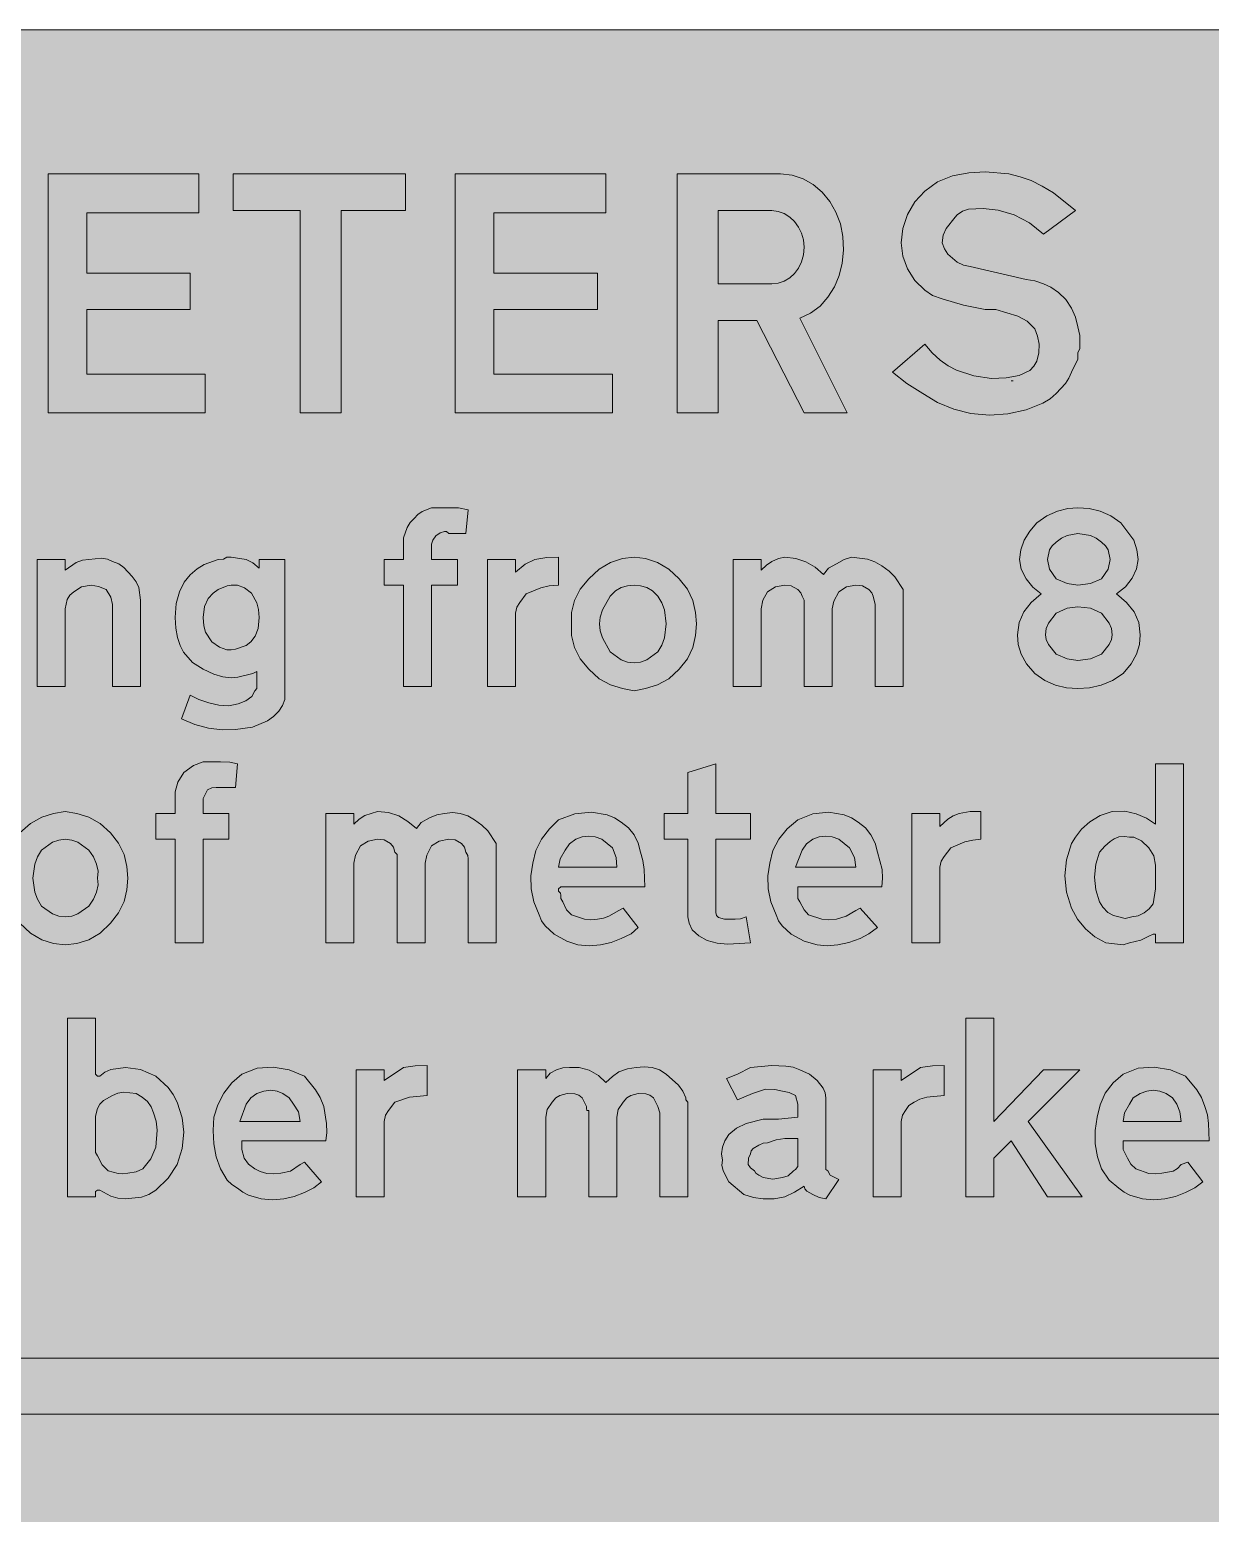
# Model space of a CAD drawing. Header units: metres. Extents: x 10 to 560, y 12 to 260.
# Drawn here: x 170.2 to 268.8, y 135.9 to 259.9 of the extents above; entities that cross this region are included whole.
import ezdxf

# ---------------------------------------------------------------- set-up
doc = ezdxf.new("R2010")
doc.units = ezdxf.units.M
for name, color, linetype, true_color in [('FILL_FIREBRICK_C36B00', 7, 'Continuous', 0xc36b00), ('FILL_WHITE_FFFFFF', 7, 'Continuous', 0xffffff), ('STROKE_WHITE_FFFFFF', 7, 'Continuous', 0xffffff)]:
    doc.layers.add(name, color=color, linetype=linetype, true_color=true_color)

msp = doc.modelspace()

# ---------------------------------------------------------------- hatches: boundary and pattern name
at = {"layer": 'FILL_FIREBRICK_C36B00', "true_color": 0xc36b00}
h = msp.add_hatch(color=7, dxfattribs=at)
h.dxf.hatch_style = 1
h.paths.add_polyline_path([(553.87, 259.79), (555.21, 259.38), (556.42, 258.71), (557.46, 257.76), (558.33, 256.72), (559.01, 255.51), (559.46, 254.17), (559.62, 252.72), (559.62, 18.9), (559.49, 17.64), (559.08, 16.38), (558.41, 15.05), (557.46, 13.86), (556.32, 12.94), (555.08, 12.33), (553.76, 11.99), (552.42, 11.88), (17.46, 11.88), (16.12, 11.99), (14.81, 12.33), (13.56, 12.94), (12.42, 13.86), (11.5, 15.03), (10.89, 16.31), (10.55, 17.63), (10.44, 18.9), (10.44, 252.72), (10.49, 254.07), (10.8, 255.42), (11.48, 256.66), (12.42, 257.76), (13.52, 258.71), (14.76, 259.38), (16.11, 259.79), (17.46, 259.92), (552.42, 259.92), (553.87, 259.79)])
at = {"layer": 'FILL_WHITE_FFFFFF', "true_color": 0xffffff}
h = msp.add_hatch(color=7, dxfattribs=at)
h.dxf.hatch_style = 1
h.paths.add_polyline_path([(171.72, 247.86), (184.32, 247.86), (184.32, 244.62), (174.96, 244.62), (174.96, 239.58), (183.6, 239.58), (183.6, 236.52), (174.96, 236.52), (174.96, 231.12), (184.86, 231.12), (184.86, 227.88), (171.72, 227.88), (171.72, 247.86)])
h = msp.add_hatch(color=7, dxfattribs=at)
h.dxf.hatch_style = 1
h.paths.add_polyline_path([(201.6, 244.8), (196.2, 244.8), (196.2, 227.88), (192.78, 227.88), (192.78, 244.8), (187.2, 244.8), (187.2, 247.86), (201.6, 247.86), (201.6, 244.8)])
h = msp.add_hatch(color=7, dxfattribs=at)
h.dxf.hatch_style = 1
h.paths.add_polyline_path([(205.74, 247.86), (218.34, 247.86), (218.34, 244.62), (208.98, 244.62), (208.98, 239.58), (217.62, 239.58), (217.62, 236.52), (208.98, 236.52), (208.98, 231.12), (218.88, 231.12), (218.88, 227.88), (205.74, 227.88), (205.74, 247.86)])
h = msp.add_hatch(color=7, dxfattribs=at)
h.dxf.hatch_style = 1
h.paths.add_polyline_path([(232.92, 247.86), (233.9, 247.75), (234.82, 247.45), (235.66, 246.97), (236.41, 246.33), (237.04, 245.56), (237.55, 244.67), (237.92, 243.69), (238.14, 242.64), (238.19, 241.5), (238.08, 240.41), (237.82, 239.37), (237.42, 238.41), (236.88, 237.55), (236.22, 236.82), (235.43, 236.23), (234.54, 235.8), (238.5, 227.88), (234.9, 227.88), (230.94, 235.62), (227.7, 235.62), (227.7, 227.88), (224.28, 227.88), (224.28, 247.86), (232.92, 247.86)])
h.paths.add_polyline_path([(232.73, 238.74), (233.23, 238.91), (233.69, 239.17), (234.09, 239.54), (234.43, 239.98), (234.68, 240.5), (234.84, 241.09), (234.9, 241.74), (234.84, 242.34), (234.68, 242.9), (234.43, 243.42), (234.09, 243.88), (233.69, 244.26), (233.23, 244.55), (232.73, 244.73), (232.2, 244.8), (227.7, 244.8), (227.7, 238.68), (232.2, 238.68), (232.73, 238.74)], flags=16)
h = msp.add_hatch(color=7, dxfattribs=at)
h.dxf.hatch_style = 1
h.paths.add_polyline_path([(257.94, 233.28), (257.76, 232.92), (257.76, 232.38), (257.22, 231.3), (257.02, 230.79), (256.72, 230.33), (255.96, 229.5), (255.44, 229.06), (254.83, 228.69), (253.44, 228.13), (251.91, 227.8), (250.38, 227.7), (248.82, 227.83), (247.39, 228.19), (246.05, 228.76), (244.8, 229.5), (243.47, 230.33), (242.28, 231.3), (244.98, 233.64), (245.6, 232.9), (246.26, 232.3), (246.94, 231.83), (247.63, 231.46), (249.08, 230.98), (250.56, 230.76), (251.76, 230.81), (252.85, 231.01), (253.75, 231.44), (254.09, 231.78), (254.34, 232.2), (254.51, 232.9), (254.52, 233.62), (254.39, 234.3), (254.16, 234.9), (253.53, 235.56), (252.74, 235.98), (250.92, 236.52), (250.02, 236.52), (248.22, 236.9), (246.42, 237.42), (245.63, 237.71), (244.98, 238.14), (244.14, 238.94), (243.52, 239.92), (243.13, 241), (243, 242.1), (243.13, 243.31), (243.52, 244.46), (244.14, 245.52), (244.98, 246.42), (246.05, 247.2), (247.3, 247.7), (248.65, 247.96), (250.02, 248.04), (251.99, 247.86), (252.93, 247.63), (253.87, 247.3), (254.79, 246.85), (255.72, 246.29), (257.58, 244.8), (254.88, 242.82), (253.71, 243.76), (252.43, 244.44), (251.11, 244.84), (249.84, 244.98), (248.62, 244.91), (248.12, 244.75), (247.68, 244.44), (247.5, 244.26), (246.76, 243.31), (246.51, 242.74), (246.42, 242.1), (246.62, 241.59), (246.91, 241.15), (247.68, 240.48), (248.22, 240.23), (248.76, 240.12), (253.44, 239.04), (254.16, 238.93), (254.88, 238.68), (255.51, 238.39), (256.14, 237.96), (256.75, 237.36), (257.22, 236.65), (257.56, 235.88), (257.76, 235.08), (257.92, 234.36), (257.94, 233.64), (257.94, 233.57), (257.94, 233.46), (257.94, 233.28)])
h = msp.add_hatch(color=7, dxfattribs=at)
h.dxf.hatch_style = 1
h.paths.add_polyline_path([(203.76, 205.02), (201.42, 205.02), (201.42, 213.48), (199.8, 213.48), (199.8, 215.64), (201.42, 215.64), (201.42, 217.44), (201.74, 218.32), (201.98, 218.73), (202.32, 219.06), (202.62, 219.4), (202.97, 219.65), (203.76, 219.96), (205.38, 219.96), (206.03, 219.94), (206.82, 219.78), (206.64, 217.8), (205.2, 217.8), (205.02, 217.98), (204.84, 217.98), (204.48, 217.87), (204.12, 217.62), (203.87, 217.26), (203.76, 216.9), (203.76, 215.64), (205.92, 215.64), (205.92, 213.48), (203.76, 213.48), (203.76, 205.02)])
h = msp.add_hatch(color=7, dxfattribs=at)
h.dxf.hatch_style = 1
h.paths.add_polyline_path([(262.85, 210.36), (262.98, 209.34), (262.91, 208.53), (262.66, 207.72), (262.22, 206.91), (261.54, 206.1), (260.67, 205.52), (259.72, 205.13), (258.73, 204.91), (257.76, 204.84), (256.82, 204.91), (255.89, 205.13), (255, 205.52), (254.16, 206.1), (253.48, 206.91), (253.03, 207.72), (252.79, 208.53), (252.72, 209.34), (252.85, 210.36), (253.24, 211.25), (253.86, 212.05), (254.7, 212.76), (254, 213.32), (253.44, 214.02), (253.03, 214.83), (252.9, 215.64), (253, 216.45), (253.28, 217.24), (253.74, 217.99), (254.34, 218.7), (255.18, 219.28), (256.05, 219.67), (256.92, 219.89), (257.76, 219.96), (258.7, 219.89), (259.63, 219.67), (260.52, 219.28), (261.36, 218.7), (262.44, 217.26), (262.69, 216.45), (262.8, 215.64), (262.67, 214.84), (262.3, 214.07), (261.74, 213.36), (261, 212.76), (261.84, 212.05), (262.46, 211.25), (262.85, 210.36)])
h.paths.add_polyline_path([(255.31, 210.31), (255.12, 209.85), (255.06, 209.34), (255.12, 208.94), (255.31, 208.53), (255.96, 207.72), (256.86, 207.32), (257.76, 207.18), (258.82, 207.32), (259.74, 207.72), (260.39, 208.53), (260.58, 208.94), (260.64, 209.34), (260.58, 209.85), (260.39, 210.31), (259.74, 211.14), (258.82, 211.55), (257.76, 211.68), (256.86, 211.55), (255.96, 211.14), (255.31, 210.31)], flags=16)
h.paths.add_polyline_path([(259.74, 214.02), (260.3, 214.83), (260.46, 215.64), (260.3, 216.43), (260.08, 216.78), (259.74, 217.08), (259.3, 217.42), (258.82, 217.64), (257.76, 217.8), (256.86, 217.64), (256.39, 217.42), (255.96, 217.08), (255.62, 216.78), (255.4, 216.43), (255.24, 215.64), (255.4, 214.83), (255.96, 214.02), (256.86, 213.62), (257.76, 213.48), (258.82, 213.62), (259.74, 214.02)], flags=16)
h = msp.add_hatch(color=7, dxfattribs=at)
h.dxf.hatch_style = 1
h.paths.add_polyline_path([(191.52, 203.94), (191.32, 203.42), (191, 202.94), (190.57, 202.51), (190.06, 202.14), (188.81, 201.61), (187.38, 201.42), (186.27, 201.38), (185.13, 201.53), (183.99, 201.85), (182.88, 202.32), (183.6, 204.3), (184.33, 203.93), (185.15, 203.65), (186, 203.46), (186.84, 203.4), (187.61, 203.57), (188.26, 203.83), (188.74, 204.18), (189, 204.66), (189.18, 204.84), (189.18, 205.2), (189.18, 206.28), (188.82, 206.1), (187.58, 205.79), (187.02, 205.74), (186.32, 205.83), (185.58, 206.04), (184.68, 206.46), (183.78, 207.01), (183.04, 207.88), (182.75, 208.45), (182.53, 209.12), (182.39, 209.89), (182.34, 210.78), (182.44, 211.96), (182.7, 212.93), (183.1, 213.73), (183.6, 214.36), (184.17, 214.85), (184.77, 215.21), (185.94, 215.64), (186.37, 215.66), (186.66, 215.82), (187.02, 215.82), (188.28, 215.64), (188.82, 215.35), (189.36, 214.92), (189.36, 215.64), (191.52, 215.64), (191.52, 203.94)])
h.paths.add_polyline_path([(185.94, 213.12), (185.52, 212.81), (185.11, 212.36), (184.8, 211.7), (184.68, 210.78), (184.74, 210.1), (184.89, 209.55), (185.4, 208.76), (186.05, 208.3), (186.66, 208.08), (187.02, 208.08), (187.38, 208.13), (188.28, 208.44), (188.68, 208.76), (189.02, 209.21), (189.27, 209.86), (189.36, 210.78), (189.31, 211.46), (189.18, 212.01), (188.73, 212.81), (188.14, 213.26), (187.56, 213.48), (187.2, 213.48), (187.02, 213.48), (186.68, 213.44), (185.94, 213.12)], flags=16)
h = msp.add_hatch(color=7, dxfattribs=at)
h.dxf.hatch_style = 1
h.paths.add_polyline_path([(211.59, 215.23), (212.4, 215.64), (213.39, 215.8), (214.38, 215.82), (214.38, 213.48), (213.6, 213.42), (212.9, 213.25), (211.68, 212.76), (211.14, 212.04), (210.89, 211.66), (210.78, 211.14), (210.78, 205.02), (208.44, 205.02), (208.44, 215.64), (210.78, 215.64), (210.78, 214.56), (211.59, 215.23)])
h = msp.add_hatch(color=7, dxfattribs=at)
h.dxf.hatch_style = 1
h.paths.add_polyline_path([(215.71, 212.2), (216.19, 213.15), (216.9, 214.02), (217.77, 214.83), (218.72, 215.39), (219.71, 215.72), (220.68, 215.82), (221.65, 215.72), (222.64, 215.39), (223.59, 214.83), (224.46, 214.02), (225.14, 213.15), (225.59, 212.2), (225.83, 211.21), (225.9, 210.24), (225.83, 209.27), (225.59, 208.28), (225.14, 207.33), (224.46, 206.46), (223.59, 205.67), (222.64, 205.16), (221.65, 204.84), (220.68, 204.66), (219.71, 204.84), (218.72, 205.16), (217.77, 205.67), (216.9, 206.46), (216.19, 207.33), (215.71, 208.28), (215.46, 209.27), (215.46, 210.24), (215.46, 211.21), (215.71, 212.2)])
h.paths.add_polyline_path([(219.62, 213.3), (219.14, 213.02), (218.7, 212.58), (218.05, 211.41), (217.86, 210.81), (217.8, 210.24), (217.86, 209.67), (218.05, 209.07), (218.7, 207.9), (219.62, 207.25), (220.14, 207.06), (220.68, 207), (221.22, 207.06), (221.74, 207.25), (222.66, 207.9), (223, 208.47), (223.22, 209.07), (223.38, 210.24), (223.22, 211.41), (223, 212.01), (222.66, 212.58), (222.22, 213.02), (221.74, 213.3), (221.22, 213.44), (220.68, 213.48), (220.14, 213.44), (219.62, 213.3)], flags=16)
h = msp.add_hatch(color=7, dxfattribs=at)
h.dxf.hatch_style = 1
h.paths.add_polyline_path([(234.9, 212.22), (234.72, 212.58), (234.61, 212.85), (234.36, 213.12), (233.82, 213.44), (233.28, 213.48), (232.49, 213.35), (231.84, 212.94), (231.43, 212.22), (231.3, 211.5), (231.3, 205.02), (228.96, 205.02), (228.96, 215.64), (231.3, 215.64), (231.3, 214.74), (231.75, 215.17), (232.2, 215.46), (232.74, 215.71), (233.28, 215.82), (234.19, 215.72), (235.03, 215.44), (235.81, 214.98), (236.52, 214.38), (236.92, 214.9), (237.6, 215.28), (238.23, 215.62), (238.86, 215.82), (240.19, 215.66), (240.81, 215.44), (241.38, 215.1), (241.99, 214.66), (242.48, 214.18), (243.18, 213.12), (243.18, 212.76), (243.18, 205.02), (240.84, 205.02), (240.84, 211.86), (240.66, 212.58), (240.55, 212.85), (240.3, 213.12), (239.76, 213.44), (239.22, 213.48), (238.43, 213.35), (237.78, 212.94), (237.37, 212.15), (237.24, 211.5), (237.24, 205.02), (234.9, 205.02), (234.9, 211.86), (234.9, 212.04), (234.9, 212.22)])
h = msp.add_hatch(color=7, dxfattribs=at)
h.dxf.hatch_style = 1
h.paths.add_polyline_path([(174.53, 213.35), (173.88, 212.94), (173.54, 212.64), (173.32, 212.29), (173.16, 211.5), (173.16, 205.02), (170.82, 205.02), (170.82, 215.64), (173.16, 215.64), (173.16, 214.74), (174.08, 215.39), (174.6, 215.58), (175.14, 215.64), (176.2, 215.75), (176.68, 215.67), (177.12, 215.46), (177.63, 215.26), (178.06, 214.97), (178.74, 214.2), (179.08, 213.76), (179.3, 213.28), (179.46, 212.22), (179.46, 205.02), (177.12, 205.02), (177.12, 211.86), (176.98, 212.49), (176.58, 213.12), (175.95, 213.37), (175.32, 213.48), (174.53, 213.35)])
h = msp.add_hatch(color=7, dxfattribs=at)
h.dxf.hatch_style = 1
h.paths.add_polyline_path([(184.68, 183.6), (182.34, 183.6), (182.34, 192.24), (180.72, 192.24), (180.72, 194.4), (182.34, 194.4), (182.34, 196.2), (182.57, 197.01), (183.06, 197.82), (183.87, 198.4), (184.68, 198.72), (186.12, 198.72), (186.91, 198.7), (187.56, 198.54), (187.38, 196.56), (185.94, 196.56), (185.76, 196.56), (185.4, 196.54), (185.04, 196.38), (184.68, 195.66), (184.68, 194.4), (186.84, 194.4), (186.84, 192.24), (184.68, 192.24), (184.68, 183.6)])
h = msp.add_hatch(color=7, dxfattribs=at)
h.dxf.hatch_style = 1
h.paths.add_polyline_path([(227.58, 185.88), (227.74, 185.71), (228.24, 185.58), (229.14, 185.58), (229.59, 185.6), (230.04, 185.76), (230.4, 183.6), (228.53, 183.49), (227.64, 183.57), (226.8, 183.78), (226.1, 184.16), (225.54, 184.68), (225.29, 185.22), (225.18, 185.76), (225.18, 192.24), (223.2, 192.24), (223.2, 194.4), (225.18, 194.4), (225.18, 197.82), (227.52, 198.54), (227.52, 194.4), (230.4, 194.4), (230.4, 192.24), (227.52, 192.24), (227.52, 186.12), (227.58, 185.88)])
h = msp.add_hatch(color=7, dxfattribs=at)
h.dxf.hatch_style = 1
h.paths.add_polyline_path([(261.54, 183.42), (260.1, 183.6), (259.19, 184.1), (258.39, 184.77), (257.72, 185.57), (257.22, 186.48), (256.81, 187.83), (256.68, 189.18), (256.81, 190.53), (257.22, 191.88), (257.58, 192.42), (258.08, 193.09), (258.77, 193.7), (259.63, 194.22), (260.64, 194.58), (261.68, 194.59), (262.64, 194.38), (263.5, 194), (264.24, 193.5), (264.24, 193.61), (264.24, 193.68), (264.24, 198.54), (266.58, 198.54), (266.58, 183.6), (264.24, 183.6), (264.24, 184.32), (264.06, 184.32), (263.7, 184.14), (263.02, 183.8), (262.08, 183.6), (261.54, 183.42)])
h.paths.add_polyline_path([(263.29, 186.1), (263.73, 186.44), (264.06, 186.84), (264.24, 188.1), (264.24, 190.08), (264.1, 190.87), (263.7, 191.52), (263.07, 192.11), (262.44, 192.42), (262.08, 192.42), (261.65, 192.49), (261.2, 192.44), (260.79, 192.29), (260.46, 192.06), (260.01, 191.68), (259.56, 191.16), (259.26, 190.16), (259.15, 189.09), (259.26, 188.02), (259.56, 187.02), (259.85, 186.57), (260.28, 186.12), (260.73, 185.87), (261.18, 185.76), (261.72, 185.63), (262.26, 185.76), (262.79, 185.85), (263.29, 186.1)], flags=16)
h = msp.add_hatch(color=7, dxfattribs=at)
h.dxf.hatch_style = 1
h.paths.add_polyline_path([(168.26, 190.96), (168.7, 191.91), (169.38, 192.78), (170.25, 193.57), (171.2, 194.08), (172.19, 194.4), (173.16, 194.58), (174.13, 194.4), (175.12, 194.09), (176.07, 193.57), (176.94, 192.78), (177.62, 191.91), (178.07, 190.96), (178.31, 189.97), (178.38, 189), (178.31, 188.03), (178.07, 187.04), (177.62, 186.09), (176.94, 185.22), (176.07, 184.41), (175.12, 183.85), (174.13, 183.52), (173.16, 183.42), (172.19, 183.52), (171.2, 183.85), (170.25, 184.41), (169.38, 185.22), (168.7, 186.09), (168.26, 187.04), (168.01, 188.03), (167.94, 189), (168.01, 189.97), (168.26, 190.96)])
h.paths.add_polyline_path([(172.1, 191.99), (171.18, 191.34), (170.84, 190.77), (170.62, 190.17), (170.46, 189), (170.62, 187.83), (170.84, 187.23), (171.18, 186.66), (172.1, 186.01), (172.62, 185.82), (173.16, 185.76), (173.7, 185.82), (174.22, 186.01), (175.14, 186.66), (175.51, 187.23), (175.77, 187.83), (175.9, 188.43), (175.86, 189), (175.9, 189.57), (175.77, 190.17), (175.51, 190.77), (175.14, 191.34), (174.22, 191.99), (173.7, 192.18), (173.16, 192.24), (172.62, 192.18), (172.1, 191.99)], flags=16)
h = msp.add_hatch(color=7, dxfattribs=at)
h.dxf.hatch_style = 1
h.paths.add_polyline_path([(197.28, 193.5), (197.73, 193.93), (198.18, 194.22), (199.26, 194.58), (200.17, 194.48), (201.02, 194.2), (201.79, 193.74), (202.5, 193.14), (202.9, 193.66), (203.58, 194.04), (204.21, 194.29), (204.84, 194.4), (205.51, 194.47), (206.17, 194.4), (206.79, 194.2), (207.36, 193.86), (207.97, 193.42), (208.46, 192.94), (209.16, 191.88), (209.16, 191.52), (209.16, 183.6), (206.82, 183.6), (206.82, 190.62), (206.8, 190.89), (206.64, 191.16), (206.53, 191.59), (206.28, 191.88), (205.74, 192.19), (205.2, 192.24), (204.41, 192.1), (203.76, 191.7), (203.36, 190.91), (203.22, 190.26), (203.22, 183.6), (200.88, 183.6), (200.88, 190.8), (200.88, 190.98), (200.7, 191.16), (200.59, 191.59), (200.34, 191.88), (199.8, 192.19), (199.26, 192.24), (198.47, 192.1), (197.82, 191.7), (197.41, 190.91), (197.28, 190.26), (197.28, 183.6), (194.94, 183.6), (194.94, 194.4), (197.28, 194.4), (197.28, 193.5)])
h = msp.add_hatch(color=7, dxfattribs=at)
h.dxf.hatch_style = 1
h.paths.add_polyline_path([(214.54, 187.74), (214.56, 187.56), (214.58, 187.29), (214.74, 187.02), (215.03, 186.35), (215.46, 185.94), (216.54, 185.56), (217.08, 185.51), (217.62, 185.58), (218.13, 185.64), (218.59, 185.81), (219.42, 186.3), (219.78, 186.48), (221.04, 184.86), (220.45, 184.34), (219.6, 183.96), (218.76, 183.62), (217.87, 183.42), (216.94, 183.35), (216, 183.42), (215.08, 183.74), (214.02, 184.32), (213.25, 185), (212.96, 185.43), (212.76, 185.94), (212.32, 187.02), (212.08, 188.1), (212.05, 189.18), (212.22, 190.26), (212.48, 191.3), (212.96, 192.26), (213.61, 193.12), (214.38, 193.86), (215.75, 194.36), (217.12, 194.51), (218.43, 194.29), (219.04, 194.03), (219.6, 193.68), (220.21, 193.21), (220.68, 192.62), (221.02, 191.93), (221.22, 191.16), (221.43, 190.46), (221.53, 189.72), (221.58, 188.28), (214.56, 188.28), (214.38, 188.1), (214.38, 187.92), (214.54, 187.74)])
h.paths.add_polyline_path([(219.19, 190.71), (218.88, 191.52), (217.98, 192.24), (217.44, 192.44), (216.9, 192.51), (216.36, 192.44), (215.82, 192.24), (215.3, 191.86), (214.92, 191.34), (214.51, 190.62), (214.38, 189.9), (219.24, 189.9), (219.19, 190.71)], flags=16)
h = msp.add_hatch(color=7, dxfattribs=at)
h.dxf.hatch_style = 1
h.paths.add_polyline_path([(234.36, 187.56), (234.38, 187.29), (234.54, 187.02), (234.9, 186.35), (235.26, 185.94), (236.36, 185.56), (236.96, 185.51), (237.6, 185.58), (238.41, 185.81), (239.22, 186.3), (239.58, 186.48), (241.02, 184.86), (240.3, 184.34), (239.58, 183.96), (238.64, 183.62), (237.71, 183.42), (236.82, 183.35), (235.98, 183.42), (234.9, 183.74), (233.82, 184.32), (233.06, 185), (232.76, 185.43), (232.56, 185.94), (232.12, 187.02), (231.89, 188.1), (231.85, 189.18), (232.02, 190.26), (232.28, 191.3), (232.79, 192.26), (233.49, 193.12), (234.36, 193.86), (235.63, 194.36), (236.95, 194.51), (238.23, 194.29), (238.84, 194.03), (239.4, 193.68), (240.01, 193.21), (240.48, 192.62), (240.82, 191.93), (241.02, 191.16), (241.4, 189.72), (241.45, 188.98), (241.38, 188.28), (234.36, 188.28), (234.36, 188.21), (234.36, 188.1), (234.36, 187.92), (234.36, 187.56)])
h.paths.add_polyline_path([(239.09, 190.71), (238.68, 191.52), (237.78, 192.24), (237.24, 192.44), (236.7, 192.51), (236.16, 192.44), (235.62, 192.24), (235.1, 191.86), (234.72, 191.34), (234.18, 189.9), (239.22, 189.9), (239.09, 190.71)], flags=16)
h = msp.add_hatch(color=7, dxfattribs=at)
h.dxf.hatch_style = 1
h.paths.add_polyline_path([(246.91, 193.93), (247.35, 194.21), (247.86, 194.4), (248.76, 194.56), (249.66, 194.58), (249.66, 192.24), (248.99, 192.18), (248.33, 192.02), (247.14, 191.52), (246.6, 190.8), (246.35, 190.42), (246.24, 189.9), (246.24, 183.6), (243.9, 183.6), (243.9, 194.4), (246.24, 194.4), (246.24, 193.32), (246.91, 193.93)])
h = msp.add_hatch(color=7, dxfattribs=at)
h.dxf.hatch_style = 1
h.paths.add_polyline_path([(178.2, 173.16), (179.46, 173), (180.72, 172.44), (181.75, 171.5), (182.19, 170.92), (182.52, 170.28), (182.92, 168.95), (183.06, 167.76), (182.92, 166.41), (182.52, 165.06), (181.75, 163.91), (180.72, 162.9), (180.15, 162.56), (179.53, 162.34), (178.2, 162.18), (177.56, 162.24), (176.98, 162.41), (176.04, 162.9), (175.86, 162.9), (175.7, 162.81), (175.68, 162.72), (175.68, 162.36), (173.34, 162.36), (173.34, 177.3), (175.68, 177.3), (175.68, 172.62), (175.86, 172.44), (176.04, 172.44), (176.48, 172.78), (176.98, 173), (178.2, 173.16)])
h.paths.add_polyline_path([(179.64, 164.7), (180.31, 165.53), (180.72, 166.5), (180.83, 167.94), (180.75, 168.68), (180.54, 169.38), (180.34, 169.89), (180.02, 170.33), (179.6, 170.7), (179.1, 171), (178.04, 171.11), (177.56, 171.03), (177.12, 170.82), (176.35, 170.42), (176.06, 170.11), (175.86, 169.74), (175.7, 169.11), (175.68, 168.48), (175.68, 166.86), (175.68, 166.32), (175.7, 166.05), (175.86, 165.78), (176.24, 165.02), (176.76, 164.52), (177.57, 164.3), (177.97, 164.27), (178.38, 164.34), (179.08, 164.45), (179.64, 164.7)], flags=16)
h = msp.add_hatch(color=7, dxfattribs=at)
h.dxf.hatch_style = 1
h.paths.add_polyline_path([(254.88, 172.98), (257.94, 172.98), (253.62, 168.66), (258.12, 162.36), (255.24, 162.36), (252.18, 167.04), (250.74, 165.6), (250.74, 162.36), (248.4, 162.36), (248.4, 177.3), (250.74, 177.3), (250.74, 168.66), (254.88, 172.98)])
h = msp.add_hatch(color=7, dxfattribs=at)
h.dxf.hatch_style = 1
h.paths.add_polyline_path([(188.1, 165.6), (188.48, 165.08), (189, 164.7), (189.46, 164.47), (190.01, 164.32), (190.59, 164.27), (191.16, 164.34), (191.97, 164.5), (192.78, 165.06), (193.14, 165.24), (194.58, 163.62), (193.93, 163.1), (193.14, 162.72), (192.3, 162.38), (191.41, 162.18), (190.48, 162.11), (189.54, 162.18), (188.48, 162.49), (188, 162.74), (187.56, 163.08), (187.08, 163.38), (186.7, 163.75), (186.12, 164.7), (185.78, 165.7), (185.58, 166.79), (185.51, 167.91), (185.58, 169.02), (185.92, 170.06), (186.41, 171.02), (187.07, 171.88), (187.92, 172.62), (189.19, 173.1), (190.53, 173.2), (191.87, 172.97), (193.14, 172.44), (194.08, 171.31), (194.46, 170.67), (194.76, 169.92), (194.99, 168.48), (195.01, 167.74), (194.94, 167.04), (187.92, 167.04), (187.92, 166.97), (187.92, 166.86), (187.92, 166.79), (187.92, 166.68), (187.92, 166.32), (188.1, 165.6)])
h.paths.add_polyline_path([(192.65, 169.45), (192.24, 170.1), (191.86, 170.62), (191.34, 171), (190.88, 171.2), (190.33, 171.27), (189.75, 171.2), (189.18, 171), (188.66, 170.62), (188.28, 170.1), (187.74, 168.66), (192.78, 168.66), (192.65, 169.45)], flags=16)
h = msp.add_hatch(color=7, dxfattribs=at)
h.dxf.hatch_style = 1
h.paths.add_polyline_path([(201.42, 173.16), (202.41, 173.32), (203.4, 173.34), (203.4, 170.82), (201.92, 170.68), (200.7, 170.28), (200.16, 169.56), (199.91, 169.18), (199.8, 168.66), (199.8, 162.36), (197.46, 162.36), (197.46, 172.98), (199.8, 172.98), (199.8, 172.08), (201.42, 173.16)])
h = msp.add_hatch(color=7, dxfattribs=at)
h.dxf.hatch_style = 1
h.paths.add_polyline_path([(213.3, 172.26), (213.68, 172.69), (214.2, 172.98), (214.74, 173.14), (215.28, 173.16), (216.11, 173.17), (216.94, 172.94), (217.71, 172.5), (218.34, 171.9), (218.88, 172.42), (219.42, 172.8), (220.14, 173.05), (220.86, 173.16), (221.53, 173.23), (222.19, 173.16), (222.81, 172.96), (223.38, 172.62), (224.39, 171.7), (224.77, 171.18), (225, 170.64), (225.02, 170.46), (225.18, 170.28), (225.18, 169.92), (225.18, 162.36), (222.84, 162.36), (222.84, 169.38), (222.66, 169.92), (222.3, 170.64), (222, 170.85), (221.67, 170.96), (221.04, 171), (220.41, 170.84), (220.08, 170.62), (219.78, 170.28), (219.37, 169.65), (219.24, 169.02), (219.24, 162.36), (216.9, 162.36), (216.9, 169.38), (216.9, 169.56), (216.74, 169.58), (216.72, 169.74), (216.72, 169.92), (216.36, 170.64), (216.06, 170.85), (215.73, 170.96), (215.1, 171), (214.47, 170.84), (214.14, 170.62), (213.84, 170.28), (213.43, 169.65), (213.3, 169.02), (213.3, 162.36), (210.96, 162.36), (210.96, 172.98), (213.3, 172.98), (213.3, 172.26)])
h = msp.add_hatch(color=7, dxfattribs=at)
h.dxf.hatch_style = 1
h.paths.add_polyline_path([(235.62, 162.54), (235.13, 162.83), (234.96, 163.02), (234.9, 163.26), (234.09, 162.74), (233.28, 162.36), (232.38, 162.2), (231.48, 162.18), (230.67, 162.29), (229.86, 162.54), (228.6, 163.62), (228.13, 164.52), (228.02, 164.99), (228.06, 165.42), (227.99, 165.96), (228.06, 166.5), (228.26, 167.04), (228.6, 167.58), (229.25, 168.1), (230.04, 168.48), (231.48, 168.84), (232.74, 168.84), (234.36, 169.02), (234.36, 169.56), (234.36, 170.1), (234.18, 170.82), (233.64, 171.07), (233.1, 171.18), (232.45, 171.34), (231.66, 171.36), (230.58, 171), (229.32, 170.46), (228.42, 172.26), (229.32, 172.62), (230.4, 173.16), (232.2, 173.34), (233.37, 173.29), (233.97, 173.19), (234.54, 172.98), (235.33, 172.6), (235.98, 172.08), (236.48, 171.43), (236.64, 171.04), (236.7, 170.64), (236.7, 169.38), (236.7, 168.3), (236.7, 164.88), (236.72, 164.63), (236.88, 164.52), (237.06, 164.16), (237.78, 163.8), (236.7, 162.18), (236.16, 162.29), (235.62, 162.54)])
h.paths.add_polyline_path([(233.1, 163.98), (233.55, 164.11), (234, 164.52), (234.18, 164.63), (234.36, 164.88), (234.36, 165.42), (234.36, 167.22), (233.28, 167.22), (232.56, 167.11), (231.84, 166.86), (231.48, 166.84), (231.12, 166.68), (230.63, 166.39), (230.46, 166.2), (230.4, 165.96), (230.24, 165.58), (230.22, 165.06), (230.42, 164.79), (230.76, 164.52), (230.87, 164.34), (231.12, 164.16), (231.48, 163.98), (232.29, 163.84), (233.1, 163.98)], flags=16)
h = msp.add_hatch(color=7, dxfattribs=at)
h.dxf.hatch_style = 1
h.paths.add_polyline_path([(244.62, 173.16), (245.61, 173.32), (246.6, 173.34), (246.6, 170.82), (245.14, 170.68), (244.55, 170.52), (244.08, 170.28), (243.65, 169.99), (243.36, 169.56), (243.11, 169.18), (243, 168.66), (243, 162.36), (240.66, 162.36), (240.66, 172.98), (243, 172.98), (243, 172.08), (244.62, 173.16)])
h = msp.add_hatch(color=7, dxfattribs=at)
h.dxf.hatch_style = 1
h.paths.add_polyline_path([(261.9, 165.6), (262.19, 165.08), (262.62, 164.7), (263.7, 164.32), (264.24, 164.27), (264.78, 164.34), (265.72, 164.5), (266.1, 164.72), (266.4, 165.06), (266.94, 165.24), (268.2, 163.62), (267.55, 163.1), (266.76, 162.72), (265.92, 162.38), (265.03, 162.18), (264.1, 162.11), (263.16, 162.18), (262.1, 162.49), (261.62, 162.74), (261.18, 163.08), (260.39, 163.75), (259.74, 164.7), (259.41, 165.7), (259.22, 166.79), (259.21, 167.91), (259.38, 169.02), (259.62, 170.06), (260.05, 171.02), (260.7, 171.88), (261.54, 172.62), (262.81, 173.1), (264.15, 173.2), (265.49, 172.97), (266.76, 172.44), (267.7, 171.31), (268.08, 170.67), (268.38, 169.92), (268.59, 169.22), (268.69, 168.48), (268.74, 167.04), (261.54, 167.04), (261.54, 166.97), (261.54, 166.86), (261.54, 166.79), (261.54, 166.68), (261.54, 166.32), (261.9, 165.6)])
h.paths.add_polyline_path([(266.29, 169.45), (266.04, 170.1), (265.66, 170.62), (265.14, 171), (264.6, 171.2), (264.06, 171.27), (263.52, 171.2), (262.98, 171), (262.39, 170.62), (262.08, 170.1), (261.67, 169.38), (261.54, 168.66), (266.4, 168.66), (266.29, 169.45)], flags=16)
h = msp.add_hatch(color=7, dxfattribs=at)
h.dxf.hatch_style = 1
h.paths.add_polyline_path([(77.58, 139.32), (70.56, 139.32), (63.54, 146.52), (70.56, 153.54), (77.58, 153.54), (72.9, 148.86), (506.34, 148.86), (506.34, 144.18), (72.9, 144.18), (77.58, 139.32)])

# ---------------------------------------------------------------- linework, layer by layer
at = {"layer": 'FILL_FIREBRICK_C36B00', "lineweight": 0, "true_color": 0xc36b00}
msp.add_lwpolyline([(552.42, 11.88), (17.46, 11.88), (16.12, 11.99), (14.81, 12.33), (13.56, 12.94), (12.42, 13.86), (11.5, 15.03), (10.89, 16.31), (10.55, 17.63), (10.44, 18.9), (10.44, 252.72), (10.49, 254.07), (10.8, 255.42), (11.48, 256.66), (12.42, 257.76), (13.52, 258.71), (14.76, 259.38), (16.11, 259.79), (17.46, 259.92), (552.42, 259.92)], dxfattribs=at)
at = {"layer": 'FILL_WHITE_FFFFFF', "lineweight": 0, "true_color": 0xffffff}
for points in [[(171.72, 247.86), (184.32, 247.86), (184.32, 244.62), (174.96, 244.62), (174.96, 239.58), (183.6, 239.58), (183.6, 236.52), (174.96, 236.52), (174.96, 231.12), (184.86, 231.12), (184.86, 227.88), (171.72, 227.88)], [(201.6, 244.8), (196.2, 244.8), (196.2, 227.88), (192.78, 227.88), (192.78, 244.8), (187.2, 244.8), (187.2, 247.86), (201.6, 247.86)], [(205.74, 247.86), (218.34, 247.86), (218.34, 244.62), (208.98, 244.62), (208.98, 239.58), (217.62, 239.58), (217.62, 236.52), (208.98, 236.52), (208.98, 231.12), (218.88, 231.12), (218.88, 227.88), (205.74, 227.88)], [(232.92, 247.86), (233.9, 247.75), (234.82, 247.45), (235.66, 246.97), (236.41, 246.33), (237.04, 245.56), (237.55, 244.67), (237.92, 243.69), (238.14, 242.64), (238.19, 241.5), (238.08, 240.41), (237.82, 239.37), (237.42, 238.41), (236.88, 237.55), (236.22, 236.82), (235.43, 236.23), (234.54, 235.8), (238.5, 227.88), (234.9, 227.88), (230.94, 235.62), (227.7, 235.62), (227.7, 227.88), (224.28, 227.88), (224.28, 247.86)], [(257.94, 233.28), (257.76, 232.92), (257.76, 232.38), (257.22, 231.3), (257.02, 230.79), (256.72, 230.33), (255.96, 229.5), (255.44, 229.06), (254.83, 228.69), (253.44, 228.13), (251.91, 227.8), (250.38, 227.7), (248.82, 227.83), (247.39, 228.19), (246.05, 228.76), (244.8, 229.5), (243.47, 230.33), (242.28, 231.3), (244.98, 233.64), (245.6, 232.9), (246.26, 232.3), (246.94, 231.83), (247.63, 231.46), (249.08, 230.98), (250.56, 230.76), (251.76, 230.81), (252.85, 231.01), (253.75, 231.44), (254.09, 231.78), (254.34, 232.2), (254.51, 232.9), (254.52, 233.62), (254.39, 234.3), (254.16, 234.9), (253.53, 235.56), (252.74, 235.98), (250.92, 236.52), (250.02, 236.52), (248.22, 236.9), (246.42, 237.42), (245.63, 237.71), (244.98, 238.14), (244.14, 238.94), (243.52, 239.92), (243.13, 241), (243, 242.1), (243.13, 243.31), (243.52, 244.46), (244.14, 245.52), (244.98, 246.42), (246.05, 247.2), (247.3, 247.7), (248.65, 247.96), (250.02, 248.04), (251.99, 247.86), (252.93, 247.63), (253.87, 247.3), (254.79, 246.85), (255.72, 246.29), (257.58, 244.8), (254.88, 242.82), (253.71, 243.76), (252.43, 244.44), (251.11, 244.84), (249.84, 244.98), (248.62, 244.91), (248.12, 244.75), (247.68, 244.44), (247.5, 244.26), (246.76, 243.31), (246.51, 242.74), (246.42, 242.1), (246.62, 241.59), (246.91, 241.15), (247.68, 240.48), (248.22, 240.23), (248.76, 240.12), (253.44, 239.04), (254.16, 238.93), (254.88, 238.68), (255.51, 238.39), (256.14, 237.96), (256.75, 237.36), (257.22, 236.65), (257.56, 235.88), (257.76, 235.08), (257.92, 234.36), (257.94, 233.64), (257.94, 233.57), (257.94, 233.46)], [(232.73, 238.74), (233.23, 238.91), (233.69, 239.17), (234.09, 239.54), (234.43, 239.98), (234.68, 240.5), (234.84, 241.09), (234.9, 241.74), (234.84, 242.34), (234.68, 242.9), (234.43, 243.42), (234.09, 243.88), (233.69, 244.26), (233.23, 244.55), (232.73, 244.73), (232.2, 244.8), (227.7, 244.8), (227.7, 238.68), (232.2, 238.68)], [(203.76, 205.02), (201.42, 205.02), (201.42, 213.48), (199.8, 213.48), (199.8, 215.64), (201.42, 215.64), (201.42, 217.44), (201.74, 218.32), (201.98, 218.73), (202.32, 219.06), (202.62, 219.4), (202.97, 219.65), (203.76, 219.96), (205.38, 219.96), (206.03, 219.94), (206.82, 219.78), (206.64, 217.8), (205.2, 217.8), (205.02, 217.98), (204.84, 217.98), (204.48, 217.87), (204.12, 217.62), (203.87, 217.26), (203.76, 216.9), (203.76, 215.64), (205.92, 215.64), (205.92, 213.48), (203.76, 213.48)], [(262.85, 210.36), (262.98, 209.34), (262.91, 208.53), (262.66, 207.72), (262.22, 206.91), (261.54, 206.1), (260.67, 205.52), (259.72, 205.13), (258.73, 204.91), (257.76, 204.84), (256.82, 204.91), (255.89, 205.13), (255, 205.52), (254.16, 206.1), (253.48, 206.91), (253.03, 207.72), (252.79, 208.53), (252.72, 209.34), (252.85, 210.36), (253.24, 211.25), (253.86, 212.05), (254.7, 212.76), (254, 213.32), (253.44, 214.02), (253.03, 214.83), (252.9, 215.64), (253, 216.45), (253.28, 217.24), (253.74, 217.99), (254.34, 218.7), (255.18, 219.28), (256.05, 219.67), (256.92, 219.89), (257.76, 219.96), (258.7, 219.89), (259.63, 219.67), (260.52, 219.28), (261.36, 218.7), (262.44, 217.26), (262.69, 216.45), (262.8, 215.64), (262.67, 214.84), (262.3, 214.07), (261.74, 213.36), (261, 212.76), (261.84, 212.05), (262.46, 211.25)], [(259.74, 214.02), (260.3, 214.83), (260.46, 215.64), (260.3, 216.43), (260.08, 216.78), (259.74, 217.08), (259.3, 217.42), (258.82, 217.64), (257.76, 217.8), (256.86, 217.64), (256.39, 217.42), (255.96, 217.08), (255.62, 216.78), (255.4, 216.43), (255.24, 215.64), (255.4, 214.83), (255.96, 214.02), (256.86, 213.62), (257.76, 213.48), (258.82, 213.62)], [(191.52, 203.94), (191.32, 203.42), (191, 202.94), (190.57, 202.51), (190.06, 202.14), (188.81, 201.61), (187.38, 201.42), (186.27, 201.38), (185.13, 201.53), (183.99, 201.85), (182.88, 202.32), (183.6, 204.3), (184.33, 203.93), (185.15, 203.65), (186, 203.46), (186.84, 203.4), (187.61, 203.57), (188.26, 203.83), (188.74, 204.18), (189, 204.66), (189.18, 204.84), (189.18, 205.2), (189.18, 206.28), (188.82, 206.1), (187.58, 205.79), (187.02, 205.74), (186.32, 205.83), (185.58, 206.04), (184.68, 206.46), (183.78, 207.01), (183.04, 207.88), (182.75, 208.45), (182.53, 209.12), (182.39, 209.89), (182.34, 210.78), (182.44, 211.96), (182.7, 212.93), (183.1, 213.73), (183.6, 214.36), (184.17, 214.85), (184.77, 215.21), (185.94, 215.64), (186.37, 215.66), (186.66, 215.82), (187.02, 215.82), (188.28, 215.64), (188.82, 215.35), (189.36, 214.92), (189.36, 215.64), (191.52, 215.64)], [(211.59, 215.23), (212.4, 215.64), (213.39, 215.8), (214.38, 215.82), (214.38, 213.48), (213.6, 213.42), (212.9, 213.25), (211.68, 212.76), (211.14, 212.04), (210.89, 211.66), (210.78, 211.14), (210.78, 205.02), (208.44, 205.02), (208.44, 215.64), (210.78, 215.64), (210.78, 214.56)], [(215.71, 212.2), (216.19, 213.15), (216.9, 214.02), (217.77, 214.83), (218.72, 215.39), (219.71, 215.72), (220.68, 215.82), (221.65, 215.72), (222.64, 215.39), (223.59, 214.83), (224.46, 214.02), (225.14, 213.15), (225.59, 212.2), (225.83, 211.21), (225.9, 210.24), (225.83, 209.27), (225.59, 208.28), (225.14, 207.33), (224.46, 206.46), (223.59, 205.67), (222.64, 205.16), (221.65, 204.84), (220.68, 204.66), (219.71, 204.84), (218.72, 205.16), (217.77, 205.67), (216.9, 206.46), (216.19, 207.33), (215.71, 208.28), (215.46, 209.27), (215.46, 210.24), (215.46, 211.21)], [(234.9, 212.22), (234.72, 212.58), (234.61, 212.85), (234.36, 213.12), (233.82, 213.44), (233.28, 213.48), (232.49, 213.35), (231.84, 212.94), (231.43, 212.22), (231.3, 211.5), (231.3, 205.02), (228.96, 205.02), (228.96, 215.64), (231.3, 215.64), (231.3, 214.74), (231.75, 215.17), (232.2, 215.46), (232.74, 215.71), (233.28, 215.82), (234.19, 215.72), (235.03, 215.44), (235.81, 214.98), (236.52, 214.38), (236.92, 214.9), (237.6, 215.28), (238.23, 215.62), (238.86, 215.82), (240.19, 215.66), (240.81, 215.44), (241.38, 215.1), (241.99, 214.66), (242.48, 214.18), (243.18, 213.12), (243.18, 212.76), (243.18, 205.02), (240.84, 205.02), (240.84, 211.86), (240.66, 212.58), (240.55, 212.85), (240.3, 213.12), (239.76, 213.44), (239.22, 213.48), (238.43, 213.35), (237.78, 212.94), (237.37, 212.15), (237.24, 211.5), (237.24, 205.02), (234.9, 205.02), (234.9, 211.86), (234.9, 212.04)], [(174.53, 213.35), (173.88, 212.94), (173.54, 212.64), (173.32, 212.29), (173.16, 211.5), (173.16, 205.02), (170.82, 205.02), (170.82, 215.64), (173.16, 215.64), (173.16, 214.74), (174.08, 215.39), (174.6, 215.58), (175.14, 215.64), (176.2, 215.75), (176.68, 215.67), (177.12, 215.46), (177.63, 215.26), (178.06, 214.97), (178.74, 214.2), (179.08, 213.76), (179.3, 213.28), (179.46, 212.22), (179.46, 205.02), (177.12, 205.02), (177.12, 211.86), (176.98, 212.49), (176.58, 213.12), (175.95, 213.37), (175.32, 213.48)], [(185.94, 213.12), (185.52, 212.81), (185.11, 212.36), (184.8, 211.7), (184.68, 210.78), (184.74, 210.1), (184.89, 209.55), (185.4, 208.76), (186.05, 208.3), (186.66, 208.08), (187.02, 208.08), (187.38, 208.13), (188.28, 208.44), (188.68, 208.76), (189.02, 209.21), (189.27, 209.86), (189.36, 210.78), (189.31, 211.46), (189.18, 212.01), (188.73, 212.81), (188.14, 213.26), (187.56, 213.48), (187.2, 213.48), (187.02, 213.48), (186.68, 213.44)], [(219.62, 213.3), (219.14, 213.02), (218.7, 212.58), (218.05, 211.41), (217.86, 210.81), (217.8, 210.24), (217.86, 209.67), (218.05, 209.07), (218.7, 207.9), (219.62, 207.25), (220.14, 207.06), (220.68, 207), (221.22, 207.06), (221.74, 207.25), (222.66, 207.9), (223, 208.47), (223.22, 209.07), (223.38, 210.24), (223.22, 211.41), (223, 212.01), (222.66, 212.58), (222.22, 213.02), (221.74, 213.3), (221.22, 213.44), (220.68, 213.48), (220.14, 213.44)], [(255.31, 210.31), (255.12, 209.85), (255.06, 209.34), (255.12, 208.94), (255.31, 208.53), (255.96, 207.72), (256.86, 207.32), (257.76, 207.18), (258.82, 207.32), (259.74, 207.72), (260.39, 208.53), (260.58, 208.94), (260.64, 209.34), (260.58, 209.85), (260.39, 210.31), (259.74, 211.14), (258.82, 211.55), (257.76, 211.68), (256.86, 211.55), (255.96, 211.14)], [(184.68, 183.6), (182.34, 183.6), (182.34, 192.24), (180.72, 192.24), (180.72, 194.4), (182.34, 194.4), (182.34, 196.2), (182.57, 197.01), (183.06, 197.82), (183.87, 198.4), (184.68, 198.72), (186.12, 198.72), (186.91, 198.7), (187.56, 198.54), (187.38, 196.56), (185.94, 196.56), (185.76, 196.56), (185.4, 196.54), (185.04, 196.38), (184.68, 195.66), (184.68, 194.4), (186.84, 194.4), (186.84, 192.24), (184.68, 192.24)], [(227.58, 185.88), (227.74, 185.71), (228.24, 185.58), (229.14, 185.58), (229.59, 185.6), (230.04, 185.76), (230.4, 183.6), (228.53, 183.49), (227.64, 183.57), (226.8, 183.78), (226.1, 184.16), (225.54, 184.68), (225.29, 185.22), (225.18, 185.76), (225.18, 192.24), (223.2, 192.24), (223.2, 194.4), (225.18, 194.4), (225.18, 197.82), (227.52, 198.54), (227.52, 194.4), (230.4, 194.4), (230.4, 192.24), (227.52, 192.24), (227.52, 186.12)], [(261.54, 183.42), (260.1, 183.6), (259.19, 184.1), (258.39, 184.77), (257.72, 185.57), (257.22, 186.48), (256.81, 187.83), (256.68, 189.18), (256.81, 190.53), (257.22, 191.88), (257.58, 192.42), (258.08, 193.09), (258.77, 193.7), (259.63, 194.22), (260.64, 194.58), (261.68, 194.59), (262.64, 194.38), (263.5, 194), (264.24, 193.5), (264.24, 193.61), (264.24, 193.68), (264.24, 198.54), (266.58, 198.54), (266.58, 183.6), (264.24, 183.6), (264.24, 184.32), (264.06, 184.32), (263.7, 184.14), (263.02, 183.8), (262.08, 183.6)], [(197.28, 193.5), (197.73, 193.93), (198.18, 194.22), (199.26, 194.58), (200.17, 194.48), (201.02, 194.2), (201.79, 193.74), (202.5, 193.14), (202.9, 193.66), (203.58, 194.04), (204.21, 194.29), (204.84, 194.4), (205.51, 194.47), (206.17, 194.4), (206.79, 194.2), (207.36, 193.86), (207.97, 193.42), (208.46, 192.94), (209.16, 191.88), (209.16, 191.52), (209.16, 183.6), (206.82, 183.6), (206.82, 190.62), (206.8, 190.89), (206.64, 191.16), (206.53, 191.59), (206.28, 191.88), (205.74, 192.19), (205.2, 192.24), (204.41, 192.1), (203.76, 191.7), (203.36, 190.91), (203.22, 190.26), (203.22, 183.6), (200.88, 183.6), (200.88, 190.8), (200.88, 190.98), (200.7, 191.16), (200.59, 191.59), (200.34, 191.88), (199.8, 192.19), (199.26, 192.24), (198.47, 192.1), (197.82, 191.7), (197.41, 190.91), (197.28, 190.26), (197.28, 183.6), (194.94, 183.6), (194.94, 194.4), (197.28, 194.4)], [(214.54, 187.74), (214.56, 187.56), (214.58, 187.29), (214.74, 187.02), (215.03, 186.35), (215.46, 185.94), (216.54, 185.56), (217.08, 185.51), (217.62, 185.58), (218.13, 185.64), (218.59, 185.81), (219.42, 186.3), (219.78, 186.48), (221.04, 184.86), (220.45, 184.34), (219.6, 183.96), (218.76, 183.62), (217.87, 183.42), (216.94, 183.35), (216, 183.42), (215.08, 183.74), (214.02, 184.32), (213.25, 185), (212.96, 185.43), (212.76, 185.94), (212.32, 187.02), (212.08, 188.1), (212.05, 189.18), (212.22, 190.26), (212.48, 191.3), (212.96, 192.26), (213.61, 193.12), (214.38, 193.86), (215.75, 194.36), (217.12, 194.51), (218.43, 194.29), (219.04, 194.03), (219.6, 193.68), (220.21, 193.21), (220.68, 192.62), (221.02, 191.93), (221.22, 191.16), (221.43, 190.46), (221.53, 189.72), (221.58, 188.28), (214.56, 188.28), (214.38, 188.1), (214.38, 187.92)], [(234.36, 187.56), (234.38, 187.29), (234.54, 187.02), (234.9, 186.35), (235.26, 185.94), (236.36, 185.56), (236.96, 185.51), (237.6, 185.58), (238.41, 185.81), (239.22, 186.3), (239.58, 186.48), (241.02, 184.86), (240.3, 184.34), (239.58, 183.96), (238.64, 183.62), (237.71, 183.42), (236.82, 183.35), (235.98, 183.42), (234.9, 183.74), (233.82, 184.32), (233.06, 185), (232.76, 185.43), (232.56, 185.94), (232.12, 187.02), (231.89, 188.1), (231.85, 189.18), (232.02, 190.26), (232.28, 191.3), (232.79, 192.26), (233.49, 193.12), (234.36, 193.86), (235.63, 194.36), (236.95, 194.51), (238.23, 194.29), (238.84, 194.03), (239.4, 193.68), (240.01, 193.21), (240.48, 192.62), (240.82, 191.93), (241.02, 191.16), (241.4, 189.72), (241.45, 188.98), (241.38, 188.28), (234.36, 188.28), (234.36, 188.21), (234.36, 188.1), (234.36, 187.92)], [(246.91, 193.93), (247.35, 194.21), (247.86, 194.4), (248.76, 194.56), (249.66, 194.58), (249.66, 192.24), (248.99, 192.18), (248.33, 192.02), (247.14, 191.52), (246.6, 190.8), (246.35, 190.42), (246.24, 189.9), (246.24, 183.6), (243.9, 183.6), (243.9, 194.4), (246.24, 194.4), (246.24, 193.32)], [(172.1, 191.99), (171.18, 191.34), (170.84, 190.77), (170.62, 190.17), (170.46, 189), (170.62, 187.83), (170.84, 187.23), (171.18, 186.66), (172.1, 186.01), (172.62, 185.82), (173.16, 185.76), (173.7, 185.82), (174.22, 186.01), (175.14, 186.66), (175.51, 187.23), (175.77, 187.83), (175.9, 188.43), (175.86, 189), (175.9, 189.57), (175.77, 190.17), (175.51, 190.77), (175.14, 191.34), (174.22, 191.99), (173.7, 192.18), (173.16, 192.24), (172.62, 192.18)], [(219.19, 190.71), (218.88, 191.52), (217.98, 192.24), (217.44, 192.44), (216.9, 192.51), (216.36, 192.44), (215.82, 192.24), (215.3, 191.86), (214.92, 191.34), (214.51, 190.62), (214.38, 189.9), (219.24, 189.9)], [(239.09, 190.71), (238.68, 191.52), (237.78, 192.24), (237.24, 192.44), (236.7, 192.51), (236.16, 192.44), (235.62, 192.24), (235.1, 191.86), (234.72, 191.34), (234.18, 189.9), (239.22, 189.9)], [(263.29, 186.1), (263.73, 186.44), (264.06, 186.84), (264.24, 188.1), (264.24, 190.08), (264.1, 190.87), (263.7, 191.52), (263.07, 192.11), (262.44, 192.42), (262.08, 192.42), (261.65, 192.49), (261.2, 192.44), (260.79, 192.29), (260.46, 192.06), (260.01, 191.68), (259.56, 191.16), (259.26, 190.16), (259.15, 189.09), (259.26, 188.02), (259.56, 187.02), (259.85, 186.57), (260.28, 186.12), (260.73, 185.87), (261.18, 185.76), (261.72, 185.63), (262.26, 185.76), (262.79, 185.85)], [(178.2, 173.16), (179.46, 173), (180.72, 172.44), (181.75, 171.5), (182.19, 170.92), (182.52, 170.28), (182.92, 168.95), (183.06, 167.76), (182.92, 166.41), (182.52, 165.06), (181.75, 163.91), (180.72, 162.9), (180.15, 162.56), (179.53, 162.34), (178.2, 162.18), (177.56, 162.24), (176.98, 162.41), (176.04, 162.9), (175.86, 162.9), (175.7, 162.81), (175.68, 162.72), (175.68, 162.36), (173.34, 162.36), (173.34, 177.3), (175.68, 177.3), (175.68, 172.62), (175.86, 172.44), (176.04, 172.44), (176.48, 172.78), (176.98, 173)], [(254.88, 172.98), (257.94, 172.98), (253.62, 168.66), (258.12, 162.36), (255.24, 162.36), (252.18, 167.04), (250.74, 165.6), (250.74, 162.36), (248.4, 162.36), (248.4, 177.3), (250.74, 177.3), (250.74, 168.66)], [(188.1, 165.6), (188.48, 165.08), (189, 164.7), (189.46, 164.47), (190.01, 164.32), (190.59, 164.27), (191.16, 164.34), (191.97, 164.5), (192.78, 165.06), (193.14, 165.24), (194.58, 163.62), (193.93, 163.1), (193.14, 162.72), (192.3, 162.38), (191.41, 162.18), (190.48, 162.11), (189.54, 162.18), (188.48, 162.49), (188, 162.74), (187.56, 163.08), (187.08, 163.38), (186.7, 163.75), (186.12, 164.7), (185.78, 165.7), (185.58, 166.79), (185.51, 167.91), (185.58, 169.02), (185.92, 170.06), (186.41, 171.02), (187.07, 171.88), (187.92, 172.62), (189.19, 173.1), (190.53, 173.2), (191.87, 172.97), (193.14, 172.44), (194.08, 171.31), (194.46, 170.67), (194.76, 169.92), (194.99, 168.48), (195.01, 167.74), (194.94, 167.04), (187.92, 167.04), (187.92, 166.97), (187.92, 166.86), (187.92, 166.79), (187.92, 166.68), (187.92, 166.32)], [(201.42, 173.16), (202.41, 173.32), (203.4, 173.34), (203.4, 170.82), (201.92, 170.68), (200.7, 170.28), (200.16, 169.56), (199.91, 169.18), (199.8, 168.66), (199.8, 162.36), (197.46, 162.36), (197.46, 172.98), (199.8, 172.98), (199.8, 172.08)], [(213.3, 172.26), (213.68, 172.69), (214.2, 172.98), (214.74, 173.14), (215.28, 173.16), (216.11, 173.17), (216.94, 172.94), (217.71, 172.5), (218.34, 171.9), (218.88, 172.42), (219.42, 172.8), (220.14, 173.05), (220.86, 173.16), (221.53, 173.23), (222.19, 173.16), (222.81, 172.96), (223.38, 172.62), (224.39, 171.7), (224.77, 171.18), (225, 170.64), (225.02, 170.46), (225.18, 170.28), (225.18, 169.92), (225.18, 162.36), (222.84, 162.36), (222.84, 169.38), (222.66, 169.92), (222.3, 170.64), (222, 170.85), (221.67, 170.96), (221.04, 171), (220.41, 170.84), (220.08, 170.62), (219.78, 170.28), (219.37, 169.65), (219.24, 169.02), (219.24, 162.36), (216.9, 162.36), (216.9, 169.38), (216.9, 169.56), (216.74, 169.58), (216.72, 169.74), (216.72, 169.92), (216.36, 170.64), (216.06, 170.85), (215.73, 170.96), (215.1, 171), (214.47, 170.84), (214.14, 170.62), (213.84, 170.28), (213.43, 169.65), (213.3, 169.02), (213.3, 162.36), (210.96, 162.36), (210.96, 172.98), (213.3, 172.98)], [(235.62, 162.54), (235.13, 162.83), (234.96, 163.02), (234.9, 163.26), (234.09, 162.74), (233.28, 162.36), (232.38, 162.2), (231.48, 162.18), (230.67, 162.29), (229.86, 162.54), (228.6, 163.62), (228.13, 164.52), (228.02, 164.99), (228.06, 165.42), (227.99, 165.96), (228.06, 166.5), (228.26, 167.04), (228.6, 167.58), (229.25, 168.1), (230.04, 168.48), (231.48, 168.84), (232.74, 168.84), (234.36, 169.02), (234.36, 169.56), (234.36, 170.1), (234.18, 170.82), (233.64, 171.07), (233.1, 171.18), (232.45, 171.34), (231.66, 171.36), (230.58, 171), (229.32, 170.46), (228.42, 172.26), (229.32, 172.62), (230.4, 173.16), (232.2, 173.34), (233.37, 173.29), (233.97, 173.19), (234.54, 172.98), (235.33, 172.6), (235.98, 172.08), (236.48, 171.43), (236.64, 171.04), (236.7, 170.64), (236.7, 169.38), (236.7, 168.3), (236.7, 164.88), (236.72, 164.63), (236.88, 164.52), (237.06, 164.16), (237.78, 163.8), (236.7, 162.18), (236.16, 162.29)], [(244.62, 173.16), (245.61, 173.32), (246.6, 173.34), (246.6, 170.82), (245.14, 170.68), (244.55, 170.52), (244.08, 170.28), (243.65, 169.99), (243.36, 169.56), (243.11, 169.18), (243, 168.66), (243, 162.36), (240.66, 162.36), (240.66, 172.98), (243, 172.98), (243, 172.08)], [(261.9, 165.6), (262.19, 165.08), (262.62, 164.7), (263.7, 164.32), (264.24, 164.27), (264.78, 164.34), (265.72, 164.5), (266.1, 164.72), (266.4, 165.06), (266.94, 165.24), (268.2, 163.62), (267.55, 163.1), (266.76, 162.72), (265.92, 162.38), (265.03, 162.18), (264.1, 162.11), (263.16, 162.18), (262.1, 162.49), (261.62, 162.74), (261.18, 163.08), (260.39, 163.75), (259.74, 164.7), (259.41, 165.7), (259.22, 166.79), (259.21, 167.91), (259.38, 169.02), (259.62, 170.06), (260.05, 171.02), (260.7, 171.88), (261.54, 172.62), (262.81, 173.1), (264.15, 173.2), (265.49, 172.97), (266.76, 172.44), (267.7, 171.31), (268.08, 170.67), (268.38, 169.92), (268.59, 169.22), (268.69, 168.48), (268.74, 167.04), (261.54, 167.04), (261.54, 166.97), (261.54, 166.86), (261.54, 166.79), (261.54, 166.68), (261.54, 166.32)], [(192.65, 169.45), (192.24, 170.1), (191.86, 170.62), (191.34, 171), (190.88, 171.2), (190.33, 171.27), (189.75, 171.2), (189.18, 171), (188.66, 170.62), (188.28, 170.1), (187.74, 168.66), (192.78, 168.66)], [(266.29, 169.45), (266.04, 170.1), (265.66, 170.62), (265.14, 171), (264.6, 171.2), (264.06, 171.27), (263.52, 171.2), (262.98, 171), (262.39, 170.62), (262.08, 170.1), (261.67, 169.38), (261.54, 168.66), (266.4, 168.66)], [(179.64, 164.7), (180.31, 165.53), (180.72, 166.5), (180.83, 167.94), (180.75, 168.68), (180.54, 169.38), (180.34, 169.89), (180.02, 170.33), (179.6, 170.7), (179.1, 171), (178.04, 171.11), (177.56, 171.03), (177.12, 170.82), (176.35, 170.42), (176.06, 170.11), (175.86, 169.74), (175.7, 169.11), (175.68, 168.48), (175.68, 166.86), (175.68, 166.32), (175.7, 166.05), (175.86, 165.78), (176.24, 165.02), (176.76, 164.52), (177.57, 164.3), (177.97, 164.27), (178.38, 164.34), (179.08, 164.45)], [(233.1, 163.98), (233.55, 164.11), (234, 164.52), (234.18, 164.63), (234.36, 164.88), (234.36, 165.42), (234.36, 167.22), (233.28, 167.22), (232.56, 167.11), (231.84, 166.86), (231.48, 166.84), (231.12, 166.68), (230.63, 166.39), (230.46, 166.2), (230.4, 165.96), (230.24, 165.58), (230.22, 165.06), (230.42, 164.79), (230.76, 164.52), (230.87, 164.34), (231.12, 164.16), (231.48, 163.98), (232.29, 163.84)], [(77.58, 139.32), (70.56, 139.32), (63.54, 146.52), (70.56, 153.54), (77.58, 153.54), (72.9, 148.86), (506.34, 148.86), (506.34, 144.18), (72.9, 144.18)]]:
    msp.add_lwpolyline(points, close=True, dxfattribs=at)
msp.add_lwpolyline([(169.38, 192.78), (170.25, 193.57), (171.2, 194.08), (172.19, 194.4), (173.16, 194.58), (174.13, 194.4), (175.12, 194.09), (176.07, 193.57), (176.94, 192.78), (177.62, 191.91), (178.07, 190.96), (178.31, 189.97), (178.38, 189), (178.31, 188.03), (178.07, 187.04), (177.62, 186.09), (176.94, 185.22), (176.07, 184.41), (175.12, 183.85), (174.13, 183.52), (173.16, 183.42), (172.19, 183.52), (171.2, 183.85), (170.25, 184.41), (169.38, 185.22)], dxfattribs=at)
at = {"layer": 'STROKE_WHITE_FFFFFF', "lineweight": 0, "true_color": 0xffffff}
for points in [[(224.28, 227.88), (224.28, 247.86)], [(252.18, 230.58), (252.36, 230.58)]]:
    msp.add_lwpolyline(points, dxfattribs=at)

doc.saveas('drawing.dxf')
